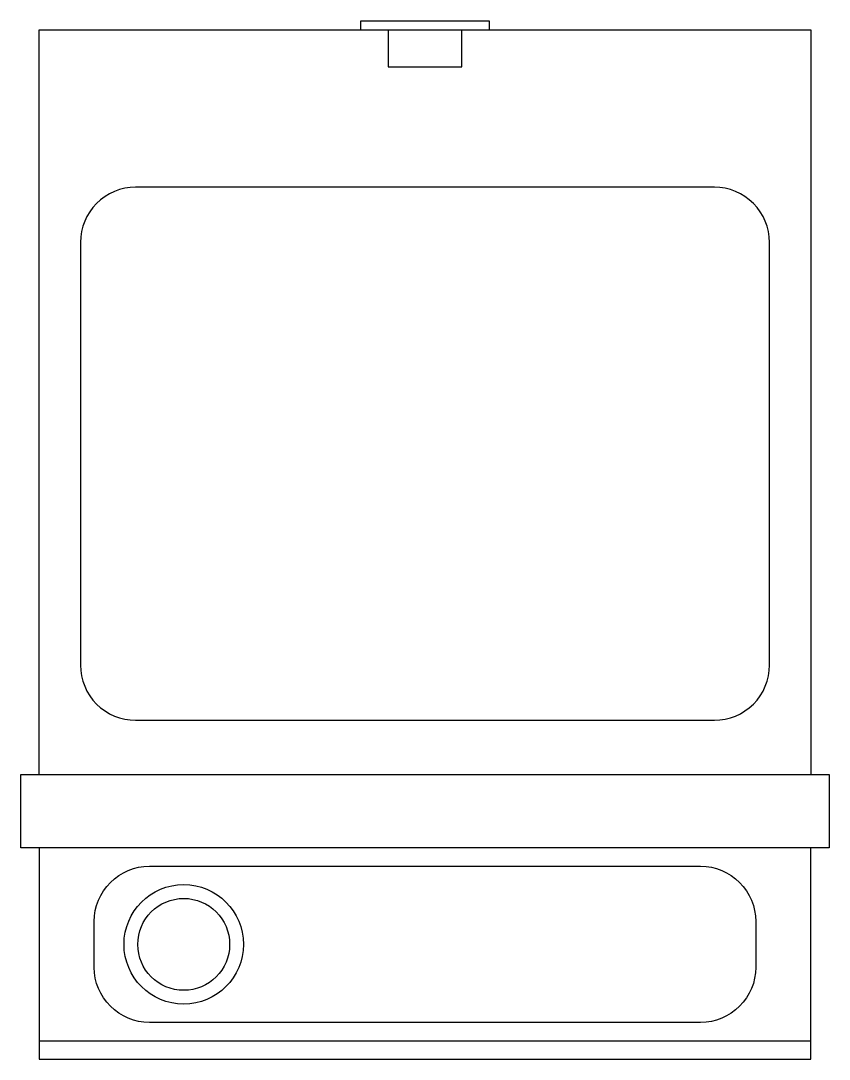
# Model space of a CAD drawing. Header units: millimetres. Extents: x -3016.818 to -3016.378, y 2862.284 to 2862.849.
import ezdxf

# ---------------------------------------------------------------- set-up
doc = ezdxf.new("R2010")
doc.units = ezdxf.units.MM
doc.header["$LTSCALE"] = 10
doc.layers.add('cozinha_eletros', color=2, linetype='Continuous')

msp = doc.modelspace()

# ---------------------------------------------------------------- linework, layer by layer
at = {"layer": 'cozinha_eletros', "color": 1}
msp.add_line((-3016.80835, 2862.29377), (-3016.38835, 2862.29377), dxfattribs=at)
at = {"layer": 'cozinha_eletros'}
for points in [[(-3016.80835, 2862.43877), (-3016.80835, 2862.84377), (-3016.38835, 2862.84377), (-3016.38835, 2862.43877)], [(-3016.63335, 2862.84377), (-3016.63335, 2862.84877), (-3016.56335, 2862.84877), (-3016.56335, 2862.84377)], [(-3016.61835, 2862.84377), (-3016.61835, 2862.82377), (-3016.57835, 2862.82377), (-3016.57835, 2862.84377)], [(-3016.80835, 2862.39877), (-3016.80835, 2862.28377), (-3016.38835, 2862.28377), (-3016.38835, 2862.39877)]]:
    msp.add_lwpolyline(points, dxfattribs=at)
at = {"layer": 'cozinha_eletros', "color": 1}
for points in [[(-3016.44085, 2862.46821, 0.414214), (-3016.41085, 2862.49821), (-3016.41085, 2862.72821, 0.414214), (-3016.44085, 2862.75821), (-3016.75585, 2862.75821, 0.414214), (-3016.78585, 2862.72821), (-3016.78585, 2862.49821, 0.414214), (-3016.75585, 2862.46821)], [(-3016.41835, 2862.35877), (-3016.41835, 2862.33377, -0.414214), (-3016.44835, 2862.30377), (-3016.74835, 2862.30377, -0.414214), (-3016.77835, 2862.33377), (-3016.77835, 2862.35877, -0.414214), (-3016.74835, 2862.38877), (-3016.44835, 2862.38877, -0.414214)]]:
    msp.add_lwpolyline(points, format="xyb", close=True, dxfattribs=at)
at = {"layer": 'cozinha_eletros'}
msp.add_lwpolyline([(-3016.81835, 2862.39877), (-3016.81835, 2862.43877), (-3016.37835, 2862.43877), (-3016.37835, 2862.39877)], close=True, dxfattribs=at)
at = {"layer": 'cozinha_eletros', "color": 1}
for radius in [0.0325, 0.025]:
    msp.add_circle((-3016.72966, 2862.34627), radius, dxfattribs=at)

doc.saveas('drawing.dxf')
